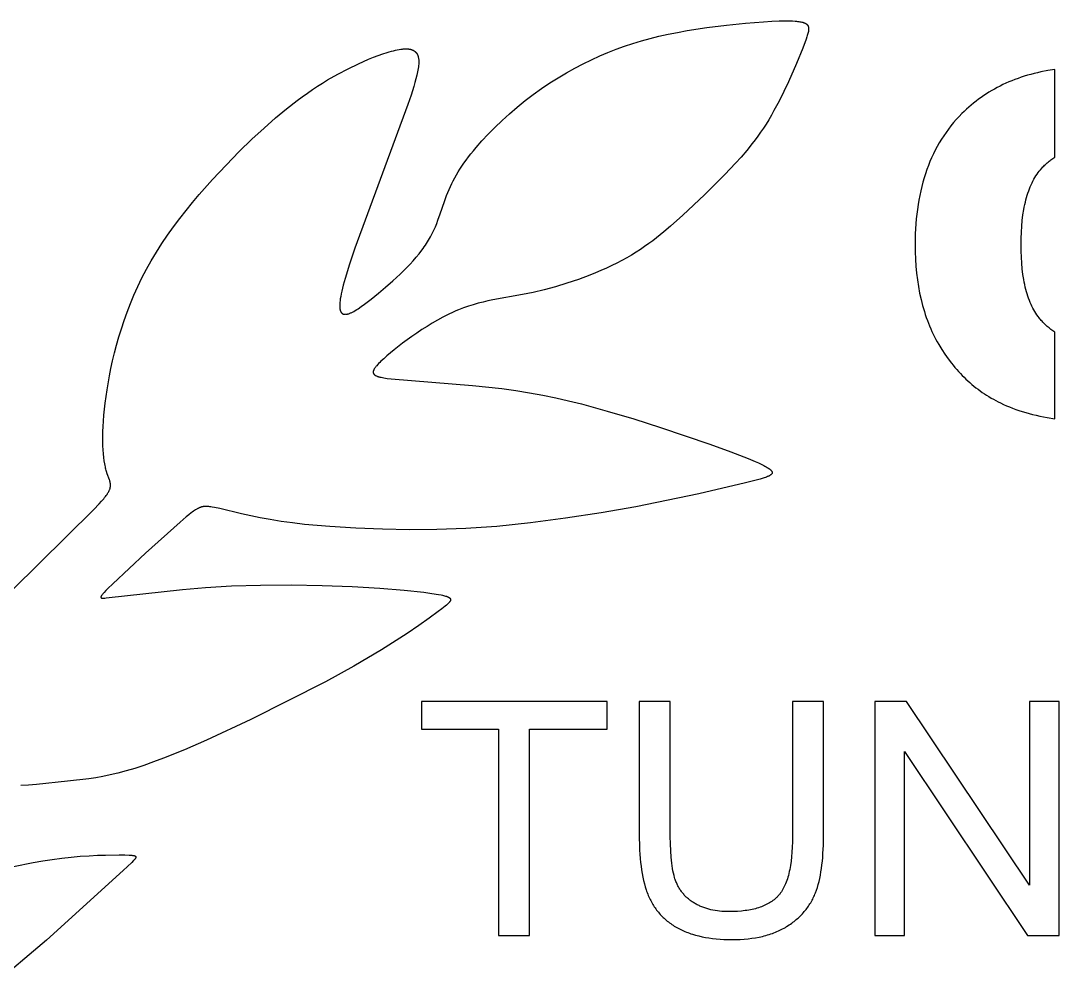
# Model space of a CAD drawing. Extents: x 6637 to 7139, y -93 to 119.
# Drawn here: x 6700.3 to 6733.57, y 39.77 to 70.69 of the extents above; entities that cross this region are included whole.
import ezdxf

# ---------------------------------------------------------------- set-up
doc = ezdxf.new("R2010")
doc.units = 0
doc.header["$MEASUREMENT"] = 0
doc.layers.add('DEFAULT', color=7, linetype='CONTINUOUS')
doc.layers.add('MAKE2D$VISIBLE$CURVES', color=7, linetype='CONTINUOUS')

msp = doc.modelspace()

# ---------------------------------------------------------------- linework, layer by layer
at = {"layer": 'DEFAULT'}
msp.add_lwpolyline([(6733.426, 60.723), (6733.394, 60.743), (6733.363, 60.764), (6733.332, 60.786), (6733.302, 60.808), (6733.272, 60.831), (6733.242, 60.855), (6733.212, 60.879), (6733.183, 60.904), (6733.155, 60.93), (6733.127, 60.956), (6733.099, 60.983), (6733.071, 61.01), (6733.044, 61.038), (6733.018, 61.067), (6732.991, 61.096), (6732.966, 61.126), (6732.946, 61.149), (6732.928, 61.172), (6732.891, 61.22), (6732.855, 61.27), (6732.821, 61.322), (6732.787, 61.376), (6732.755, 61.431), (6732.725, 61.489), (6732.695, 61.548), (6732.667, 61.609), (6732.64, 61.672), (6732.614, 61.736), (6732.589, 61.803), (6732.565, 61.871), (6732.543, 61.941), (6732.522, 62.013), (6732.502, 62.087), (6732.483, 62.163), (6732.466, 62.24), (6732.449, 62.319), (6732.434, 62.4), (6732.408, 62.568), (6732.386, 62.743), (6732.369, 62.925), (6732.357, 63.115), (6732.35, 63.312), (6732.347, 63.516), (6732.35, 63.723), (6732.357, 63.921), (6732.369, 64.112), (6732.386, 64.296), (6732.408, 64.473), (6732.435, 64.642), (6732.45, 64.723), (6732.466, 64.803), (6732.484, 64.881), (6732.503, 64.957), (6732.523, 65.031), (6732.544, 65.104), (6732.567, 65.174), (6732.59, 65.243), (6732.615, 65.31), (6732.641, 65.375), (6732.669, 65.438), (6732.697, 65.499), (6732.727, 65.558), (6732.758, 65.616), (6732.79, 65.672), (6732.824, 65.725), (6732.858, 65.777), (6732.894, 65.827), (6732.931, 65.876), (6732.95, 65.899), (6732.969, 65.922), (6733.022, 65.981), (6733.048, 66.009), (6733.075, 66.037), (6733.102, 66.065), (6733.13, 66.091), (6733.158, 66.117), (6733.187, 66.143), (6733.215, 66.168), (6733.244, 66.192), (6733.274, 66.215), (6733.304, 66.238), (6733.334, 66.261), (6733.364, 66.282), (6733.395, 66.303), (6733.426, 66.324), (6733.426, 69.135), (6733.2, 69.098), (6732.979, 69.054), (6732.871, 69.029), (6732.764, 69.003), (6732.658, 68.975), (6732.554, 68.945), (6732.451, 68.914), (6732.349, 68.881), (6732.249, 68.846), (6732.15, 68.81), (6732.052, 68.771), (6731.956, 68.731), (6731.861, 68.69), (6731.767, 68.646), (6731.675, 68.601), (6731.584, 68.554), (6731.494, 68.506), (6731.406, 68.456), (6731.319, 68.404), (6731.234, 68.35), (6731.149, 68.295), (6731.066, 68.238), (6730.985, 68.179), (6730.905, 68.119), (6730.826, 68.057), (6730.748, 67.993), (6730.672, 67.927), (6730.597, 67.86), (6730.524, 67.791), (6730.451, 67.72), (6730.359, 67.626), (6730.27, 67.528), (6730.184, 67.429), (6730.1, 67.327), (6730.02, 67.223), (6729.942, 67.116), (6729.867, 67.008), (6729.796, 66.897), (6729.727, 66.783), (6729.661, 66.667), (6729.598, 66.549), (6729.538, 66.429), (6729.481, 66.306), (6729.427, 66.181), (6729.376, 66.054), (6729.327, 65.924), (6729.282, 65.792), (6729.239, 65.657), (6729.2, 65.521), (6729.163, 65.382), (6729.13, 65.24), (6729.099, 65.096), (6729.071, 64.95), (6729.046, 64.802), (6729.024, 64.651), (6729.005, 64.498), (6728.989, 64.343), (6728.976, 64.185), (6728.966, 64.025), (6728.958, 63.863), (6728.954, 63.698), (6728.953, 63.531), (6728.956, 63.293), (6728.964, 63.06), (6728.979, 62.832), (6729, 62.609), (6729.027, 62.391), (6729.059, 62.178), (6729.097, 61.97), (6729.142, 61.767), (6729.192, 61.569), (6729.219, 61.472), (6729.248, 61.376), (6729.279, 61.281), (6729.31, 61.188), (6729.344, 61.096), (6729.378, 61.005), (6729.415, 60.916), (6729.452, 60.827), (6729.491, 60.74), (6729.532, 60.654), (6729.574, 60.57), (6729.618, 60.487), (6729.663, 60.405), (6729.709, 60.324), (6729.806, 60.167), (6729.906, 60.014), (6730.01, 59.868), (6730.117, 59.726), (6730.172, 59.658), (6730.228, 59.59), (6730.284, 59.525), (6730.342, 59.46), (6730.401, 59.397), (6730.46, 59.335), (6730.52, 59.274), (6730.582, 59.215), (6730.644, 59.157), (6730.707, 59.101), (6730.771, 59.045), (6730.836, 58.992), (6730.901, 58.939), (6730.968, 58.888), (6731.036, 58.838), (6731.104, 58.79), (6731.173, 58.743), (6731.244, 58.697), (6731.315, 58.652), (6731.387, 58.609), (6731.46, 58.568), (6731.534, 58.527), (6731.608, 58.488), (6731.684, 58.451), (6731.779, 58.406), (6731.875, 58.363), (6731.974, 58.322), (6732.074, 58.282), (6732.176, 58.245), (6732.28, 58.209), (6732.386, 58.175), (6732.494, 58.142), (6732.604, 58.112), (6732.716, 58.083), (6732.83, 58.056), (6732.945, 58.03), (6733.182, 57.985), (6733.426, 57.946)], close=True, dxfattribs=at)
at = {"layer": 'MAKE2D$VISIBLE$CURVES', "color": 7}
for points in [[(6699.142, 51.584), (6702.64, 55.037), (6702.817, 55.223), (6702.892, 55.306), (6702.959, 55.384), (6702.988, 55.42), (6703.016, 55.456), (6703.041, 55.489), (6703.064, 55.521), (6703.084, 55.552), (6703.094, 55.567), (6703.102, 55.582), (6703.11, 55.596), (6703.118, 55.61), (6703.125, 55.623), (6703.132, 55.637), (6703.138, 55.65), (6703.143, 55.663), (6703.149, 55.676), (6703.153, 55.688), (6703.157, 55.701), (6703.161, 55.713), (6703.164, 55.725), (6703.167, 55.737), (6703.169, 55.748), (6703.171, 55.76), (6703.173, 55.772), (6703.174, 55.783), (6703.175, 55.794), (6703.175, 55.806), (6703.175, 55.817), (6703.175, 55.828), (6703.174, 55.839), (6703.174, 55.85), (6703.172, 55.861), (6703.171, 55.873), (6703.169, 55.884), (6703.167, 55.895), (6703.164, 55.907), (6703.162, 55.918), (6703.156, 55.941), (6703.149, 55.965), (6703.141, 55.989), (6703.073, 56.184), (6703.052, 56.252), (6703.041, 56.288), (6703.031, 56.326), (6703.02, 56.366), (6703.011, 56.408), (6703.001, 56.452), (6702.992, 56.499), (6702.976, 56.598), (6702.962, 56.706), (6702.95, 56.822), (6702.941, 56.947), (6702.935, 57.081), (6702.932, 57.222), (6702.932, 57.373), (6702.935, 57.531), (6702.942, 57.698), (6702.952, 57.872), (6702.966, 58.055), (6703.007, 58.446), (6703.065, 58.868), (6703.143, 59.322), (6703.19, 59.559), (6703.244, 59.802), (6703.303, 60.051), (6703.369, 60.306), (6703.442, 60.565), (6703.523, 60.827), (6703.611, 61.094), (6703.708, 61.363), (6703.813, 61.634), (6703.927, 61.908), (6704.051, 62.182), (6704.184, 62.457), (6704.328, 62.733), (6704.482, 63.007), (6704.646, 63.281), (6704.821, 63.553), (6705.004, 63.824), (6705.195, 64.091), (6705.393, 64.355), (6705.596, 64.616), (6705.804, 64.872), (6706.015, 65.124), (6706.445, 65.61), (6706.876, 66.071), (6707.3, 66.501), (6707.708, 66.898), (6708.095, 67.256), (6708.462, 67.58), (6708.813, 67.872), (6709.152, 68.137), (6709.318, 68.259), (6709.482, 68.376), (6709.645, 68.488), (6709.807, 68.594), (6709.968, 68.697), (6710.13, 68.795), (6710.456, 68.982), (6710.787, 69.156), (6711.117, 69.317), (6711.28, 69.391), (6711.44, 69.46), (6711.597, 69.524), (6711.75, 69.582), (6711.897, 69.634), (6712.039, 69.679), (6712.107, 69.699), (6712.174, 69.718), (6712.238, 69.734), (6712.301, 69.748), (6712.361, 69.761), (6712.42, 69.771), (6712.476, 69.78), (6712.529, 69.786), (6712.555, 69.788), (6712.58, 69.79), (6712.605, 69.791), (6712.629, 69.791), (6712.652, 69.791), (6712.675, 69.791), (6712.696, 69.789), (6712.718, 69.788), (6712.738, 69.785), (6712.748, 69.784), (6712.758, 69.782), (6712.767, 69.781), (6712.776, 69.779), (6712.786, 69.777), (6712.795, 69.774), (6712.804, 69.772), (6712.812, 69.77), (6712.821, 69.767), (6712.829, 69.764), (6712.837, 69.761), (6712.845, 69.758), (6712.853, 69.755), (6712.861, 69.752), (6712.868, 69.748), (6712.875, 69.745), (6712.883, 69.741), (6712.89, 69.737), (6712.896, 69.733), (6712.903, 69.729), (6712.909, 69.724), (6712.916, 69.72), (6712.922, 69.715), (6712.928, 69.711), (6712.934, 69.706), (6712.94, 69.701), (6712.945, 69.696), (6712.95, 69.69), (6712.956, 69.685), (6712.961, 69.679), (6712.966, 69.673), (6712.971, 69.668), (6712.975, 69.662), (6712.98, 69.656), (6712.984, 69.649), (6712.988, 69.643), (6712.992, 69.636), (6712.996, 69.63), (6713, 69.623), (6713.004, 69.616), (6713.007, 69.609), (6713.01, 69.602), (6713.014, 69.595), (6713.017, 69.587), (6713.02, 69.58), (6713.022, 69.572), (6713.025, 69.564), (6713.027, 69.556), (6713.03, 69.548), (6713.032, 69.54), (6713.034, 69.531), (6713.036, 69.523), (6713.04, 69.506), (6713.043, 69.488), (6713.045, 69.47), (6713.048, 69.451), (6713.049, 69.432), (6713.05, 69.412), (6713.051, 69.392), (6713.051, 69.371), (6713.051, 69.35), (6713.05, 69.328), (6713.049, 69.306), (6713.045, 69.261), (6713.04, 69.213), (6713.033, 69.164), (6713.025, 69.114), (6713.015, 69.061), (6712.991, 68.951), (6712.962, 68.835), (6712.929, 68.712), (6712.891, 68.583), (6712.805, 68.309), (6712.705, 68.009), (6711.004, 63.411), (6710.834, 62.9), (6710.691, 62.436), (6710.634, 62.227), (6710.587, 62.036), (6710.567, 61.948), (6710.551, 61.865), (6710.538, 61.788), (6710.528, 61.717), (6710.524, 61.683), (6710.522, 61.652), (6710.52, 61.621), (6710.518, 61.592), (6710.518, 61.565), (6710.518, 61.539), (6710.52, 61.515), (6710.52, 61.503), (6710.522, 61.491), (6710.523, 61.48), (6710.524, 61.47), (6710.526, 61.459), (6710.528, 61.449), (6710.53, 61.44), (6710.532, 61.43), (6710.534, 61.421), (6710.537, 61.412), (6710.54, 61.404), (6710.543, 61.396), (6710.546, 61.388), (6710.547, 61.384), (6710.549, 61.381), (6710.551, 61.377), (6710.553, 61.373), (6710.554, 61.37), (6710.556, 61.367), (6710.558, 61.363), (6710.56, 61.36), (6710.562, 61.357), (6710.564, 61.354), (6710.566, 61.351), (6710.568, 61.348), (6710.57, 61.345), (6710.573, 61.342), (6710.575, 61.34), (6710.577, 61.337), (6710.579, 61.334), (6710.582, 61.332), (6710.584, 61.329), (6710.586, 61.327), (6710.589, 61.325), (6710.591, 61.323), (6710.594, 61.321), (6710.597, 61.319), (6710.599, 61.317), (6710.602, 61.315), (6710.605, 61.313), (6710.607, 61.311), (6710.61, 61.309), (6710.613, 61.308), (6710.616, 61.306), (6710.619, 61.305), (6710.622, 61.303), (6710.625, 61.302), (6710.628, 61.301), (6710.631, 61.299), (6710.634, 61.298), (6710.637, 61.297), (6710.64, 61.296), (6710.643, 61.295), (6710.647, 61.294), (6710.65, 61.293), (6710.653, 61.293), (6710.657, 61.292), (6710.66, 61.291), (6710.663, 61.291), (6710.667, 61.29), (6710.67, 61.29), (6710.674, 61.289), (6710.677, 61.289), (6710.681, 61.289), (6710.685, 61.289), (6710.692, 61.288), (6710.7, 61.289), (6710.707, 61.289), (6710.715, 61.289), (6710.723, 61.29), (6710.731, 61.291), (6710.739, 61.292), (6710.748, 61.294), (6710.756, 61.296), (6710.765, 61.297), (6710.773, 61.3), (6710.782, 61.302), (6710.791, 61.305), (6710.809, 61.31), (6710.828, 61.317), (6710.847, 61.324), (6710.867, 61.333), (6710.887, 61.342), (6710.908, 61.351), (6710.929, 61.362), (6710.972, 61.385), (6711.017, 61.411), (6711.063, 61.439), (6711.111, 61.47), (6711.21, 61.537), (6711.313, 61.612), (6711.531, 61.779), (6711.758, 61.962), (6711.99, 62.156), (6712.223, 62.36), (6712.451, 62.571), (6712.562, 62.679), (6712.67, 62.788), (6712.775, 62.897), (6712.876, 63.007), (6712.972, 63.118), (6713.063, 63.229), (6713.149, 63.339), (6713.189, 63.394), (6713.228, 63.449), (6713.266, 63.503), (6713.301, 63.558), (6713.335, 63.612), (6713.368, 63.666), (6713.399, 63.72), (6713.428, 63.774), (6713.484, 63.881), (6713.535, 63.987), (6713.582, 64.092), (6713.625, 64.196), (6713.665, 64.3), (6713.739, 64.504), (6713.874, 64.903), (6713.944, 65.097), (6713.982, 65.192), (6714.022, 65.287), (6714.064, 65.381), (6714.108, 65.475), (6714.155, 65.568), (6714.204, 65.662), (6714.257, 65.755), (6714.312, 65.849), (6714.371, 65.943), (6714.433, 66.038), (6714.499, 66.134), (6714.568, 66.231), (6714.642, 66.329), (6714.719, 66.428), (6714.801, 66.529), (6714.887, 66.632), (6715.073, 66.842), (6715.275, 67.058), (6715.491, 67.276), (6715.72, 67.495), (6715.959, 67.713), (6716.207, 67.927), (6716.462, 68.134), (6716.721, 68.333), (6716.983, 68.522), (6717.248, 68.7), (6717.513, 68.868), (6717.78, 69.026), (6718.048, 69.174), (6718.315, 69.313), (6718.582, 69.443), (6718.848, 69.564), (6719.113, 69.676), (6719.377, 69.78), (6719.643, 69.876), (6719.911, 69.965), (6720.183, 70.048), (6720.461, 70.124), (6720.746, 70.194), (6721.039, 70.259), (6721.341, 70.319), (6721.65, 70.375), (6722.28, 70.472), (6722.911, 70.552), (6723.522, 70.616), (6724.094, 70.663), (6724.357, 70.679), (6724.601, 70.689), (6724.823, 70.692), (6724.924, 70.69), (6725.019, 70.687), (6725.106, 70.681), (6725.147, 70.677), (6725.186, 70.673), (6725.223, 70.668), (6725.258, 70.663), (6725.291, 70.657), (6725.322, 70.65), (6725.336, 70.647), (6725.35, 70.643), (6725.364, 70.639), (6725.377, 70.635), (6725.389, 70.63), (6725.401, 70.626), (6725.412, 70.621), (6725.423, 70.616), (6725.428, 70.614), (6725.433, 70.611), (6725.438, 70.609), (6725.443, 70.606), (6725.448, 70.603), (6725.453, 70.6), (6725.457, 70.598), (6725.461, 70.595), (6725.466, 70.592), (6725.47, 70.589), (6725.474, 70.586), (6725.478, 70.582), (6725.481, 70.579), (6725.485, 70.576), (6725.488, 70.573), (6725.492, 70.569), (6725.495, 70.566), (6725.498, 70.562), (6725.501, 70.559), (6725.504, 70.555), (6725.507, 70.551), (6725.51, 70.547), (6725.512, 70.543), (6725.515, 70.539), (6725.517, 70.535), (6725.519, 70.531), (6725.521, 70.527), (6725.523, 70.523), (6725.525, 70.519), (6725.527, 70.514), (6725.529, 70.51), (6725.53, 70.505), (6725.532, 70.5), (6725.533, 70.496), (6725.534, 70.491), (6725.535, 70.486), (6725.536, 70.481), (6725.537, 70.476), (6725.538, 70.471), (6725.539, 70.466), (6725.54, 70.46), (6725.54, 70.455), (6725.54, 70.45), (6725.541, 70.444), (6725.541, 70.438), (6725.541, 70.433), (6725.541, 70.421), (6725.54, 70.409), (6725.539, 70.396), (6725.538, 70.383), (6725.536, 70.37), (6725.534, 70.357), (6725.532, 70.342), (6725.529, 70.328), (6725.526, 70.313), (6725.518, 70.282), (6725.509, 70.25), (6725.499, 70.215), (6725.487, 70.179), (6725.46, 70.101), (6725.35, 69.816), (6725.147, 69.321), (6724.891, 68.736), (6724.747, 68.428), (6724.593, 68.118), (6724.431, 67.814), (6724.348, 67.666), (6724.264, 67.523), (6724.178, 67.384), (6724.091, 67.25), (6724.004, 67.121), (6723.915, 66.996), (6723.826, 66.875), (6723.737, 66.758), (6723.557, 66.536), (6723.378, 66.328), (6723.201, 66.131), (6722.855, 65.769), (6722.205, 65.12), (6721.516, 64.47), (6721.118, 64.112), (6720.9, 63.927), (6720.668, 63.741), (6720.546, 63.647), (6720.419, 63.554), (6720.288, 63.461), (6720.153, 63.37), (6720.012, 63.279), (6719.867, 63.189), (6719.717, 63.102), (6719.561, 63.015), (6719.4, 62.931), (6719.234, 62.849), (6719.064, 62.77), (6718.889, 62.692), (6718.712, 62.617), (6718.532, 62.545), (6718.166, 62.409), (6717.797, 62.285), (6717.429, 62.173), (6717.067, 62.075), (6716.715, 61.992), (6716.377, 61.923), (6715.421, 61.749), (6715.266, 61.717), (6715.111, 61.681), (6714.955, 61.642), (6714.799, 61.598), (6714.641, 61.548), (6714.482, 61.493), (6714.321, 61.43), (6714.239, 61.396), (6714.157, 61.36), (6713.991, 61.281), (6713.823, 61.195), (6713.654, 61.103), (6713.485, 61.005), (6713.318, 60.903), (6713.153, 60.798), (6712.991, 60.69), (6712.833, 60.581), (6712.533, 60.363), (6712.263, 60.152), (6712.141, 60.052), (6712.029, 59.956), (6711.929, 59.867), (6711.84, 59.784), (6711.801, 59.746), (6711.765, 59.71), (6711.732, 59.675), (6711.703, 59.642), (6711.69, 59.627), (6711.677, 59.611), (6711.665, 59.596), (6711.654, 59.582), (6711.644, 59.568), (6711.635, 59.554), (6711.627, 59.541), (6711.623, 59.534), (6711.619, 59.528), (6711.616, 59.522), (6711.613, 59.516), (6711.61, 59.509), (6711.607, 59.503), (6711.604, 59.498), (6711.602, 59.492), (6711.6, 59.486), (6711.598, 59.48), (6711.596, 59.475), (6711.595, 59.469), (6711.594, 59.464), (6711.593, 59.461), (6711.593, 59.458), (6711.592, 59.456), (6711.592, 59.453), (6711.591, 59.451), (6711.591, 59.448), (6711.591, 59.445), (6711.591, 59.443), (6711.591, 59.44), (6711.591, 59.438), (6711.591, 59.435), (6711.591, 59.433), (6711.591, 59.43), (6711.591, 59.428), (6711.591, 59.426), (6711.591, 59.423), (6711.592, 59.421), (6711.592, 59.419), (6711.592, 59.416), (6711.593, 59.414), (6711.593, 59.412), (6711.594, 59.409), (6711.595, 59.407), (6711.595, 59.405), (6711.596, 59.403), (6711.597, 59.4), (6711.598, 59.398), (6711.599, 59.396), (6711.6, 59.394), (6711.601, 59.392), (6711.602, 59.39), (6711.603, 59.388), (6711.604, 59.386), (6711.605, 59.384), (6711.607, 59.382), (6711.608, 59.379), (6711.61, 59.377), (6711.611, 59.375), (6711.613, 59.373), (6711.614, 59.372), (6711.616, 59.37), (6711.617, 59.368), (6711.619, 59.366), (6711.621, 59.364), (6711.623, 59.362), (6711.625, 59.36), (6711.627, 59.358), (6711.629, 59.356), (6711.633, 59.353), (6711.637, 59.349), (6711.642, 59.346), (6711.647, 59.342), (6711.652, 59.339), (6711.657, 59.336), (6711.663, 59.332), (6711.669, 59.329), (6711.675, 59.326), (6711.681, 59.323), (6711.687, 59.32), (6711.694, 59.317), (6711.701, 59.314), (6711.715, 59.308), (6711.731, 59.302), (6711.747, 59.297), (6711.764, 59.291), (6711.782, 59.286), (6711.801, 59.281), (6711.842, 59.272), (6711.886, 59.263), (6711.934, 59.254), (6712.041, 59.239), (6712.163, 59.224), (6714.768, 59.012), (6715.709, 58.911), (6716.16, 58.848), (6716.596, 58.778), (6717.021, 58.7), (6717.438, 58.614), (6717.85, 58.52), (6718.261, 58.418), (6719.09, 58.192), (6719.941, 57.938), (6720.794, 57.667), (6722.378, 57.128), (6723.048, 56.886), (6723.604, 56.671), (6723.832, 56.575), (6723.933, 56.53), (6724.024, 56.487), (6724.105, 56.445), (6724.142, 56.426), (6724.177, 56.406), (6724.208, 56.388), (6724.237, 56.37), (6724.263, 56.352), (6724.275, 56.343), (6724.287, 56.335), (6724.298, 56.327), (6724.308, 56.319), (6724.317, 56.311), (6724.325, 56.303), (6724.329, 56.299), (6724.333, 56.295), (6724.337, 56.291), (6724.34, 56.287), (6724.344, 56.284), (6724.347, 56.28), (6724.35, 56.276), (6724.353, 56.272), (6724.355, 56.269), (6724.358, 56.265), (6724.36, 56.261), (6724.362, 56.258), (6724.363, 56.256), (6724.364, 56.254), (6724.365, 56.253), (6724.366, 56.251), (6724.367, 56.249), (6724.367, 56.247), (6724.368, 56.246), (6724.369, 56.244), (6724.369, 56.242), (6724.37, 56.24), (6724.371, 56.239), (6724.371, 56.237), (6724.371, 56.235), (6724.372, 56.233), (6724.372, 56.232), (6724.373, 56.23), (6724.373, 56.228), (6724.373, 56.227), (6724.373, 56.225), (6724.373, 56.223), (6724.373, 56.222), (6724.373, 56.22), (6724.373, 56.218), (6724.373, 56.216), (6724.373, 56.215), (6724.373, 56.213), (6724.373, 56.212), (6724.373, 56.21), (6724.373, 56.208), (6724.372, 56.207), (6724.372, 56.205), (6724.371, 56.203), (6724.371, 56.202), (6724.371, 56.2), (6724.37, 56.198), (6724.369, 56.197), (6724.369, 56.195), (6724.368, 56.194), (6724.367, 56.192), (6724.367, 56.19), (6724.366, 56.189), (6724.365, 56.187), (6724.364, 56.185), (6724.363, 56.184), (6724.362, 56.182), (6724.361, 56.181), (6724.36, 56.179), (6724.359, 56.178), (6724.358, 56.176), (6724.356, 56.174), (6724.355, 56.173), (6724.354, 56.171), (6724.351, 56.168), (6724.348, 56.165), (6724.345, 56.162), (6724.342, 56.159), (6724.338, 56.155), (6724.335, 56.152), (6724.331, 56.149), (6724.327, 56.146), (6724.323, 56.143), (6724.318, 56.14), (6724.314, 56.137), (6724.309, 56.134), (6724.299, 56.128), (6724.288, 56.121), (6724.277, 56.115), (6724.265, 56.109), (6724.252, 56.103), (6724.238, 56.097), (6724.223, 56.09), (6724.192, 56.078), (6724.158, 56.065), (6724.121, 56.052), (6724.081, 56.039), (6723.993, 56.012), (6723.779, 55.953), (6723.516, 55.887), (6722.022, 55.537), (6720.01, 55.128), (6718.894, 54.932), (6717.754, 54.756), (6716.628, 54.607), (6715.554, 54.495), (6715.047, 54.456), (6714.561, 54.426), (6713.635, 54.394), (6712.753, 54.391), (6711.892, 54.409), (6711.036, 54.442), (6710.197, 54.492), (6709.393, 54.562), (6709.01, 54.606), (6708.644, 54.656), (6708.295, 54.713), (6707.967, 54.775), (6707.376, 54.902), (6706.68, 55.065), (6706.504, 55.103), (6706.428, 55.117), (6706.393, 55.123), (6706.359, 55.128), (6706.326, 55.131), (6706.294, 55.134), (6706.279, 55.135), (6706.264, 55.136), (6706.249, 55.136), (6706.234, 55.136), (6706.22, 55.136), (6706.205, 55.135), (6706.191, 55.134), (6706.177, 55.133), (6706.163, 55.131), (6706.149, 55.129), (6706.136, 55.127), (6706.122, 55.124), (6706.108, 55.121), (6706.095, 55.118), (6706.081, 55.114), (6706.067, 55.109), (6706.054, 55.105), (6706.04, 55.1), (6706.026, 55.094), (6706.012, 55.088), (6705.998, 55.082), (6705.984, 55.075), (6705.97, 55.068), (6705.955, 55.06), (6705.94, 55.052), (6705.925, 55.043), (6705.895, 55.024), (6705.863, 55.004), (6705.831, 54.981), (6705.797, 54.956), (6705.761, 54.929), (6705.685, 54.868), (6705.6, 54.798), (6705.404, 54.627), (6704.299, 53.634), (6703.252, 52.662), (6703.089, 52.503), (6703.026, 52.439), (6702.975, 52.384), (6702.953, 52.36), (6702.934, 52.338), (6702.917, 52.317), (6702.91, 52.308), (6702.903, 52.299), (6702.897, 52.291), (6702.892, 52.283), (6702.887, 52.275), (6702.883, 52.268), (6702.881, 52.265), (6702.879, 52.262), (6702.877, 52.258), (6702.876, 52.255), (6702.874, 52.252), (6702.873, 52.25), (6702.872, 52.247), (6702.871, 52.244), (6702.871, 52.243), (6702.87, 52.241), (6702.87, 52.24), (6702.87, 52.239), (6702.869, 52.238), (6702.869, 52.236), (6702.869, 52.235), (6702.869, 52.234), (6702.868, 52.233), (6702.868, 52.232), (6702.868, 52.231), (6702.868, 52.23), (6702.868, 52.229), (6702.868, 52.228), (6702.868, 52.227), (6702.868, 52.226), (6702.868, 52.225), (6702.868, 52.224), (6702.868, 52.223), (6702.869, 52.222), (6702.869, 52.221), (6702.869, 52.22), (6702.869, 52.219), (6702.87, 52.218), (6702.87, 52.218), (6702.87, 52.217), (6702.871, 52.216), (6702.871, 52.215), (6702.872, 52.214), (6702.872, 52.214), (6702.873, 52.213), (6702.873, 52.212), (6702.874, 52.212), (6702.874, 52.211), (6702.875, 52.21), (6702.875, 52.21), (6702.876, 52.209), (6702.877, 52.209), (6702.878, 52.208), (6702.878, 52.207), (6702.879, 52.207), (6702.88, 52.206), (6702.881, 52.206), (6702.882, 52.205), (6702.883, 52.205), (6702.883, 52.205), (6702.884, 52.204), (6702.885, 52.204), (6702.886, 52.203), (6702.887, 52.203), (6702.888, 52.202), (6702.89, 52.202), (6702.891, 52.202), (6702.892, 52.201), (6702.894, 52.201), (6702.897, 52.2), (6702.899, 52.2), (6702.902, 52.199), (6702.904, 52.199), (6702.907, 52.198), (6702.91, 52.198), (6702.916, 52.198), (6702.923, 52.197), (6702.93, 52.197), (6702.937, 52.197), (6702.944, 52.197), (6702.961, 52.198), (6702.996, 52.2), (6703.037, 52.204), (6705.481, 52.472), (6706.218, 52.538), (6707.054, 52.589), (6707.981, 52.617), (6708.964, 52.622), (6709.957, 52.606), (6710.918, 52.571), (6711.802, 52.52), (6712.579, 52.457), (6713.216, 52.388), (6713.473, 52.352), (6713.684, 52.317), (6713.771, 52.3), (6713.809, 52.291), (6713.845, 52.283), (6713.878, 52.274), (6713.909, 52.265), (6713.936, 52.257), (6713.949, 52.252), (6713.961, 52.248), (6713.972, 52.243), (6713.983, 52.239), (6713.993, 52.234), (6714.002, 52.23), (6714.011, 52.225), (6714.015, 52.223), (6714.019, 52.22), (6714.023, 52.218), (6714.027, 52.216), (6714.03, 52.213), (6714.034, 52.211), (6714.037, 52.208), (6714.04, 52.206), (6714.043, 52.204), (6714.046, 52.201), (6714.048, 52.199), (6714.051, 52.196), (6714.053, 52.194), (6714.054, 52.192), (6714.055, 52.191), (6714.056, 52.19), (6714.057, 52.189), (6714.058, 52.187), (6714.059, 52.186), (6714.06, 52.185), (6714.061, 52.183), (6714.062, 52.182), (6714.063, 52.181), (6714.063, 52.18), (6714.064, 52.178), (6714.065, 52.177), (6714.065, 52.176), (6714.066, 52.174), (6714.067, 52.173), (6714.067, 52.172), (6714.068, 52.17), (6714.068, 52.169), (6714.069, 52.168), (6714.069, 52.166), (6714.07, 52.165), (6714.07, 52.164), (6714.07, 52.162), (6714.07, 52.161), (6714.071, 52.159), (6714.071, 52.158), (6714.071, 52.157), (6714.071, 52.155), (6714.071, 52.154), (6714.072, 52.152), (6714.072, 52.151), (6714.072, 52.15), (6714.072, 52.148), (6714.072, 52.147), (6714.072, 52.145), (6714.071, 52.144), (6714.071, 52.142), (6714.071, 52.141), (6714.071, 52.139), (6714.071, 52.138), (6714.07, 52.137), (6714.07, 52.135), (6714.07, 52.134), (6714.069, 52.132), (6714.069, 52.131), (6714.069, 52.129), (6714.068, 52.128), (6714.067, 52.125), (6714.066, 52.121), (6714.065, 52.118), (6714.064, 52.115), (6714.062, 52.112), (6714.061, 52.109), (6714.059, 52.106), (6714.057, 52.102), (6714.055, 52.099), (6714.053, 52.096), (6714.051, 52.093), (6714.049, 52.089), (6714.046, 52.086), (6714.041, 52.079), (6714.036, 52.072), (6714.03, 52.065), (6714.023, 52.058), (6714.017, 52.05), (6714.01, 52.043), (6713.994, 52.027), (6713.977, 52.011), (6713.959, 51.995), (6713.939, 51.977), (6713.895, 51.941), (6713.794, 51.859), (6713.675, 51.767), (6713.389, 51.558), (6713.052, 51.321), (6712.677, 51.068), (6711.853, 50.54), (6710.975, 50.017), (6710.058, 49.515), (6707.675, 48.313), (6706.246, 47.645), (6705.544, 47.342), (6704.873, 47.072), (6704.553, 46.952), (6704.246, 46.843), (6703.953, 46.746), (6703.675, 46.663), (6703.414, 46.593), (6703.168, 46.534), (6702.932, 46.486), (6702.704, 46.447), (6702.479, 46.413), (6701.799, 46.332), (6700.805, 46.231), (6700.551, 46.212), (6700.298, 46.199)], [(6700.067, 43.603), (6700.696, 43.727), (6701.006, 43.781), (6701.312, 43.828), (6701.614, 43.869), (6701.912, 43.903), (6702.204, 43.93), (6702.488, 43.949), (6702.758, 43.963), (6703.012, 43.971), (6703.451, 43.975), (6703.63, 43.972), (6703.775, 43.966), (6703.834, 43.963), (6703.86, 43.961), (6703.883, 43.958), (6703.905, 43.955), (6703.914, 43.954), (6703.924, 43.952), (6703.932, 43.95), (6703.94, 43.948), (6703.944, 43.947), (6703.948, 43.946), (6703.951, 43.945), (6703.955, 43.944), (6703.958, 43.943), (6703.961, 43.942), (6703.964, 43.94), (6703.966, 43.939), (6703.968, 43.938), (6703.969, 43.938), (6703.97, 43.937), (6703.972, 43.936), (6703.973, 43.936), (6703.974, 43.935), (6703.975, 43.934), (6703.976, 43.933), (6703.977, 43.933), (6703.978, 43.932), (6703.979, 43.931), (6703.98, 43.93), (6703.981, 43.929), (6703.982, 43.928), (6703.982, 43.928), (6703.983, 43.927), (6703.984, 43.926), (6703.985, 43.925), (6703.985, 43.924), (6703.986, 43.923), (6703.987, 43.922), (6703.987, 43.921), (6703.988, 43.92), (6703.988, 43.919), (6703.989, 43.918), (6703.989, 43.917), (6703.989, 43.916), (6703.99, 43.915), (6703.99, 43.914), (6703.99, 43.913), (6703.99, 43.912), (6703.991, 43.911), (6703.991, 43.91), (6703.991, 43.909), (6703.991, 43.907), (6703.991, 43.906), (6703.991, 43.905), (6703.991, 43.904), (6703.991, 43.903), (6703.991, 43.901), (6703.991, 43.9), (6703.99, 43.899), (6703.99, 43.898), (6703.99, 43.896), (6703.99, 43.895), (6703.989, 43.894), (6703.989, 43.892), (6703.988, 43.891), (6703.988, 43.89), (6703.988, 43.888), (6703.987, 43.887), (6703.986, 43.885), (6703.985, 43.882), (6703.984, 43.879), (6703.982, 43.876), (6703.981, 43.873), (6703.979, 43.87), (6703.977, 43.866), (6703.975, 43.863), (6703.973, 43.86), (6703.968, 43.852), (6703.962, 43.845), (6703.956, 43.837), (6703.949, 43.828), (6703.942, 43.82), (6703.925, 43.801), (6703.906, 43.781), (6703.861, 43.736), (6703.585, 43.478), (6701.13, 41.247), (6699.371, 39.768)]]:
    msp.add_lwpolyline(points, dxfattribs=at)
for points in [[(6715.609, 41.39), (6716.601, 41.39), (6716.601, 48.006), (6719.083, 48.006), (6719.083, 48.891), (6713.137, 48.891), (6713.137, 48.006), (6715.609, 48.006)], [(6725.024, 44.562), (6725.022, 44.389), (6725.016, 44.224), (6725.007, 44.065), (6724.995, 43.914), (6724.978, 43.769), (6724.958, 43.632), (6724.947, 43.566), (6724.935, 43.502), (6724.921, 43.44), (6724.907, 43.379), (6724.892, 43.32), (6724.876, 43.263), (6724.86, 43.208), (6724.842, 43.155), (6724.823, 43.103), (6724.804, 43.053), (6724.783, 43.005), (6724.762, 42.959), (6724.74, 42.915), (6724.716, 42.872), (6724.704, 42.852), (6724.692, 42.831), (6724.68, 42.812), (6724.667, 42.792), (6724.654, 42.773), (6724.641, 42.755), (6724.628, 42.737), (6724.615, 42.719), (6724.601, 42.702), (6724.587, 42.686), (6724.573, 42.67), (6724.558, 42.654), (6724.543, 42.638), (6724.528, 42.623), (6724.513, 42.608), (6724.497, 42.594), (6724.482, 42.579), (6724.465, 42.565), (6724.449, 42.551), (6724.432, 42.537), (6724.397, 42.511), (6724.361, 42.485), (6724.324, 42.46), (6724.286, 42.437), (6724.246, 42.414), (6724.206, 42.392), (6724.164, 42.371), (6724.12, 42.351), (6724.076, 42.332), (6724.03, 42.315), (6723.983, 42.298), (6723.935, 42.282), (6723.886, 42.267), (6723.835, 42.252), (6723.783, 42.239), (6723.73, 42.227), (6723.676, 42.216), (6723.62, 42.206), (6723.564, 42.197), (6723.506, 42.189), (6723.446, 42.181), (6723.386, 42.175), (6723.261, 42.165), (6723.132, 42.159), (6722.997, 42.157), (6722.918, 42.158), (6722.841, 42.161), (6722.765, 42.166), (6722.69, 42.173), (6722.617, 42.182), (6722.545, 42.193), (6722.476, 42.205), (6722.407, 42.22), (6722.34, 42.237), (6722.275, 42.255), (6722.211, 42.276), (6722.18, 42.287), (6722.149, 42.299), (6722.118, 42.311), (6722.088, 42.323), (6722.058, 42.336), (6722.029, 42.349), (6722, 42.363), (6721.971, 42.378), (6721.943, 42.393), (6721.915, 42.408), (6721.888, 42.424), (6721.861, 42.44), (6721.835, 42.457), (6721.809, 42.474), (6721.783, 42.492), (6721.758, 42.51), (6721.734, 42.528), (6721.71, 42.547), (6721.687, 42.566), (6721.664, 42.586), (6721.642, 42.606), (6721.62, 42.626), (6721.599, 42.647), (6721.578, 42.668), (6721.558, 42.69), (6721.538, 42.712), (6721.519, 42.735), (6721.5, 42.757), (6721.482, 42.781), (6721.464, 42.805), (6721.447, 42.829), (6721.43, 42.853), (6721.414, 42.878), (6721.398, 42.904), (6721.383, 42.93), (6721.368, 42.956), (6721.354, 42.982), (6721.34, 43.01), (6721.327, 43.037), (6721.315, 43.065), (6721.303, 43.093), (6721.291, 43.122), (6721.28, 43.151), (6721.269, 43.182), (6721.259, 43.213), (6721.248, 43.246), (6721.229, 43.314), (6721.212, 43.386), (6721.195, 43.462), (6721.18, 43.542), (6721.167, 43.626), (6721.155, 43.714), (6721.144, 43.806), (6721.135, 43.902), (6721.121, 44.106), (6721.112, 44.326), (6721.109, 44.562), (6721.109, 48.891), (6720.117, 48.891), (6720.117, 44.557), (6720.121, 44.267), (6720.127, 44.128), (6720.135, 43.993), (6720.145, 43.861), (6720.157, 43.734), (6720.172, 43.611), (6720.188, 43.491), (6720.207, 43.376), (6720.229, 43.264), (6720.252, 43.156), (6720.278, 43.052), (6720.306, 42.953), (6720.336, 42.857), (6720.352, 42.81), (6720.369, 42.765), (6720.386, 42.72), (6720.403, 42.677), (6720.421, 42.634), (6720.441, 42.592), (6720.46, 42.551), (6720.481, 42.51), (6720.502, 42.47), (6720.524, 42.43), (6720.547, 42.391), (6720.57, 42.353), (6720.595, 42.315), (6720.62, 42.278), (6720.646, 42.242), (6720.672, 42.206), (6720.699, 42.171), (6720.727, 42.137), (6720.756, 42.103), (6720.786, 42.07), (6720.816, 42.037), (6720.847, 42.005), (6720.879, 41.974), (6720.911, 41.943), (6720.945, 41.913), (6720.979, 41.884), (6721.013, 41.855), (6721.049, 41.827), (6721.085, 41.8), (6721.122, 41.773), (6721.16, 41.747), (6721.198, 41.721), (6721.238, 41.696), (6721.278, 41.672), (6721.319, 41.648), (6721.36, 41.625), (6721.402, 41.603), (6721.445, 41.581), (6721.489, 41.56), (6721.534, 41.54), (6721.579, 41.521), (6721.625, 41.502), (6721.672, 41.484), (6721.719, 41.466), (6721.767, 41.45), (6721.816, 41.434), (6721.917, 41.404), (6722.02, 41.377), (6722.126, 41.353), (6722.236, 41.332), (6722.348, 41.313), (6722.463, 41.298), (6722.581, 41.285), (6722.703, 41.275), (6722.827, 41.268), (6722.954, 41.263), (6723.084, 41.262), (6723.218, 41.264), (6723.349, 41.269), (6723.477, 41.277), (6723.601, 41.288), (6723.722, 41.303), (6723.839, 41.321), (6723.954, 41.342), (6724.065, 41.366), (6724.119, 41.38), (6724.173, 41.394), (6724.226, 41.409), (6724.278, 41.425), (6724.329, 41.442), (6724.379, 41.459), (6724.428, 41.477), (6724.477, 41.497), (6724.525, 41.517), (6724.572, 41.537), (6724.618, 41.559), (6724.664, 41.581), (6724.708, 41.605), (6724.752, 41.629), (6724.795, 41.653), (6724.837, 41.679), (6724.919, 41.732), (6724.959, 41.759), (6724.998, 41.787), (6725.036, 41.815), (6725.073, 41.844), (6725.109, 41.873), (6725.145, 41.903), (6725.18, 41.933), (6725.214, 41.964), (6725.247, 41.995), (6725.28, 42.027), (6725.312, 42.059), (6725.342, 42.091), (6725.373, 42.125), (6725.402, 42.158), (6725.43, 42.192), (6725.458, 42.227), (6725.485, 42.262), (6725.511, 42.297), (6725.536, 42.333), (6725.56, 42.37), (6725.584, 42.407), (6725.607, 42.444), (6725.629, 42.482), (6725.65, 42.521), (6725.671, 42.559), (6725.69, 42.599), (6725.709, 42.639), (6725.727, 42.679), (6725.744, 42.72), (6725.761, 42.761), (6725.792, 42.846), (6725.821, 42.935), (6725.848, 43.027), (6725.873, 43.123), (6725.896, 43.223), (6725.917, 43.326), (6725.936, 43.432), (6725.952, 43.543), (6725.967, 43.657), (6725.98, 43.775), (6725.991, 43.896), (6726, 44.021), (6726.012, 44.282), (6726.016, 44.557), (6726.016, 48.891), (6725.024, 48.891)], [(6727.659, 41.39), (6728.611, 41.39), (6728.611, 47.285), (6732.551, 41.39), (6733.569, 41.39), (6733.569, 48.891), (6732.617, 48.891), (6732.617, 43.002), (6728.677, 48.891), (6727.659, 48.891)]]:
    msp.add_lwpolyline(points, close=True, dxfattribs=at)

doc.saveas('drawing.dxf')
